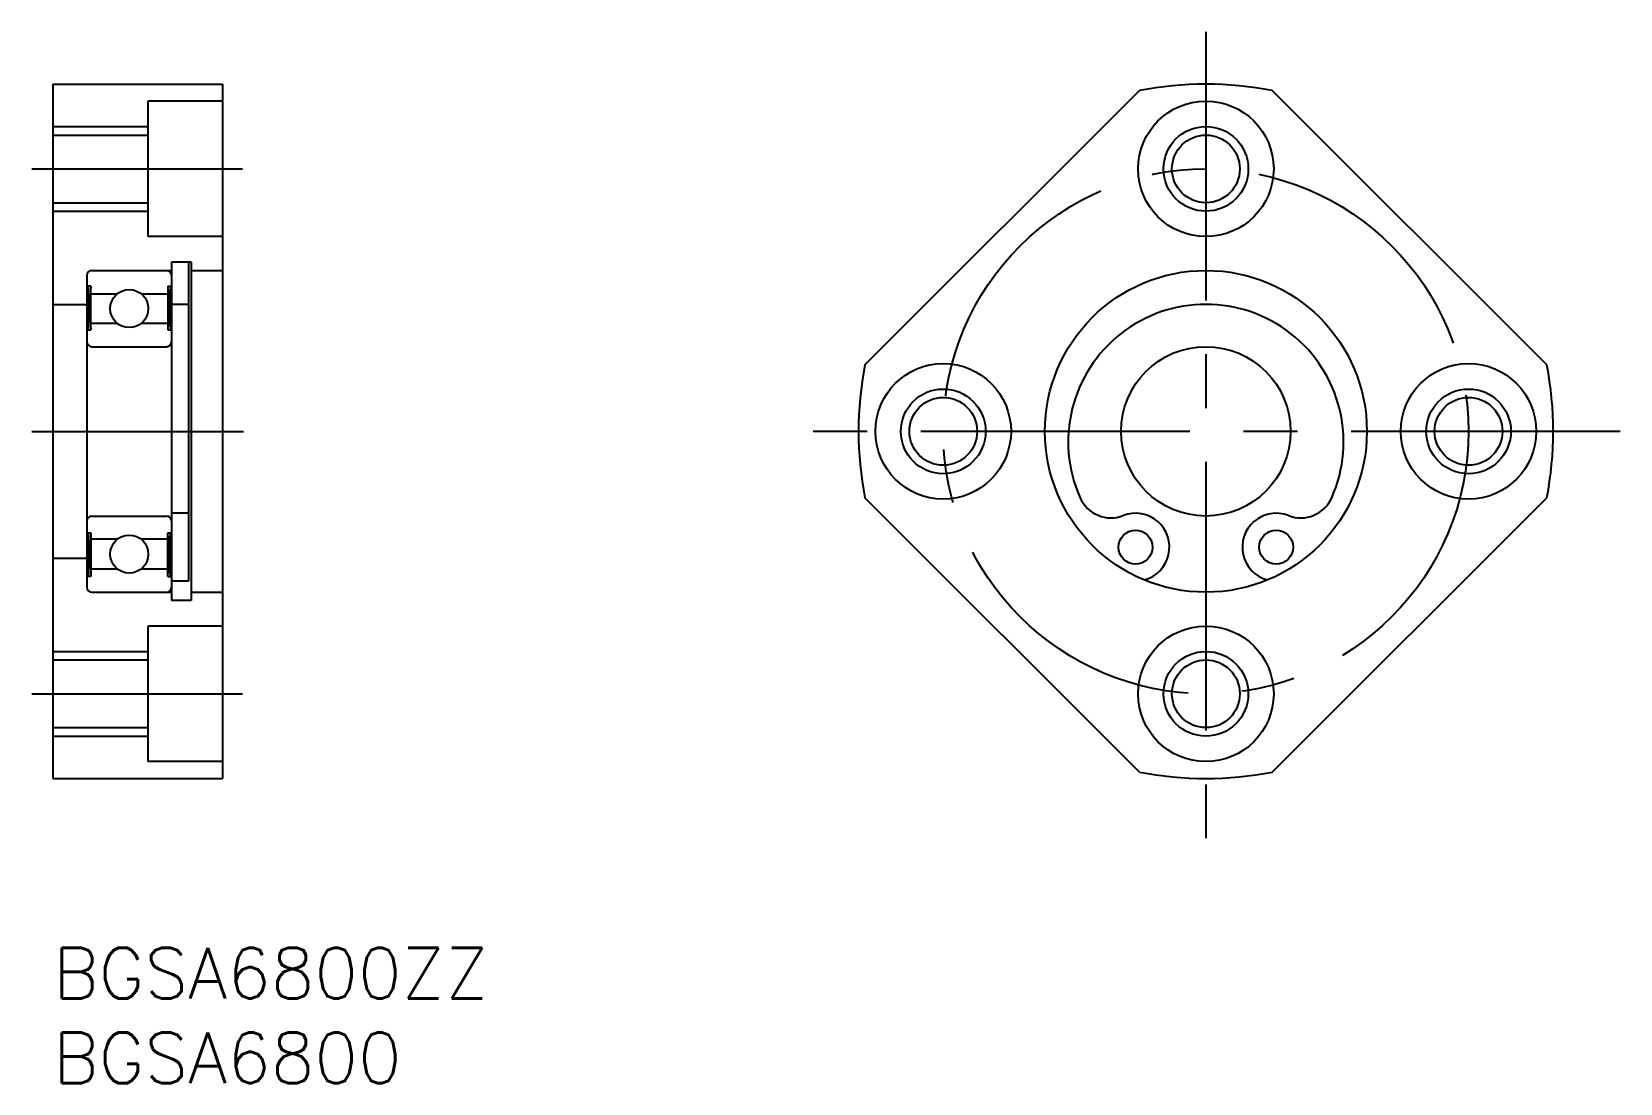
# Model space of a CAD drawing. Extents: x -1.3 to 92.5, y -8 to 54.1.
import ezdxf

# ---------------------------------------------------------------- set-up
doc = ezdxf.new("R2010")
doc.units = 0
doc.header["$LTSCALE"] = 0.5
doc.linetypes.add('CENTER', pattern=[50.8, 31.75, -6.35, 6.35, -6.35])
for name, color, linetype in [('MSM_CENTER', 1, 'CENTER'), ('MSM_CONTINUOUS', 7, 'CONTINUOUS'), ('MSM_NARROW', 5, 'CONTINUOUS'), ('MSM_PART_NUMBER', 7, 'CONTINUOUS')]:
    doc.layers.add(name, color=color, linetype=linetype)
doc.styles.get("Standard").update_dxf_attribs({"font": 'txt.shx', "height": 3, "bigfont": 'bigfont.shx'})

# ---------------------------------------------------------------- blocks, each defined once
blk = doc.blocks.new('*U8')
at = {"layer": 'MSM_PART_NUMBER'}
blk.add_text('BGSA6800ZZ', height=3, dxfattribs=at).set_placement((0, -3))
blk = doc.blocks.new('*U9')
at = {"layer": 'MSM_PART_NUMBER'}
blk.add_text('BGSA6800', height=3, dxfattribs=at).set_placement((0, -8))

msp = doc.modelspace()

# ---------------------------------------------------------------- linework, layer by layer
at = {"layer": 'MSM_CENTER'}
for p, q in [((68.039, 54.098), (68.039, 5.964)), ((-1.253, 46), (11.176, 46)), ((-1.253, 30.5), (11.238, 30.5)), ((92.492, 30.5), (43.26, 30.5)), ((-1.253, 15), (11.176, 15))]:
    msp.add_line(p, q, dxfattribs=at)
msp.add_circle((68.039, 30.5), 15.5, dxfattribs=at)
at = {"layer": 'MSM_CONTINUOUS'}
for p, q in [((0, 51), (0, 10)), ((0, 51), (10, 51)), ((10, 51), (10, 10)), ((10, 50), (5.6, 50)), ((5.6, 50), (5.6, 42)), ((47.918, 34.42), (64.12, 50.622)), ((88.161, 34.42), (71.959, 50.622)), ((0, 48), (5.6, 48)), ((0, 44), (5.6, 44)), ((10, 42), (5.6, 42)), ((7, 40.5), (7, 20.5)), ((8.15, 40.5, 0.5), (7, 40.5, 0.5)), ((8, 40.5), (8, 21.661)), ((8.15, 40.5), (8.15, 20.5)), ((2, 39.7), (2, 21.3)), ((2.3, 40), (7, 40)), ((8.15, 40), (10, 40)), ((2.23, 39.075), (2, 39.075)), ((2.058, 36.5), (2.058, 39.075)), ((2.058, 39.075), (2.23, 36.5)), ((2.23, 39.075), (2.058, 36.5)), ((2.23, 36.5), (2.23, 39.075)), ((2.23, 38.62), (3.787, 38.62)), ((5.213, 38.62), (6.77, 38.62)), ((6.77, 39.075), (6.77, 36.5)), ((6.77, 39.075), (6.943, 36.5)), ((6.943, 39.075), (6.77, 36.5)), ((6.77, 39.075), (7, 39.075)), ((6.943, 39.075), (6.943, 36.5)), ((0, 38), (2, 38)), ((8, 38, 0.5), (7, 38, 0.5)), ((3.799, 36.87), (2.23, 36.87)), ((6.77, 36.87), (5.201, 36.87)), ((2, 36.5), (2.23, 36.5)), ((6.77, 36.5), (7, 36.5)), ((2.3, 35.5), (6.7, 35.5)), ((64.12, 10.378), (47.918, 26.58)), ((71.959, 10.378), (88.161, 26.58)), ((2.3, 25.5), (6.7, 25.5)), ((8, 25.661, 0.5), (7, 25.661, 0.5)), ((2, 24.5), (2.23, 24.5)), ((2.058, 21.925), (2.23, 24.5)), ((2.23, 21.925), (2.058, 24.5)), ((2.058, 24.5), (2.058, 21.925)), ((2.23, 24.5), (2.23, 21.925)), ((6.77, 21.925), (6.77, 24.5)), ((6.77, 21.925), (6.943, 24.5)), ((6.943, 21.925), (6.77, 24.5)), ((6.77, 24.5), (7, 24.5)), ((6.943, 21.925), (6.943, 24.5)), ((3.799, 24.13), (2.23, 24.13)), ((6.77, 24.13), (5.201, 24.13)), ((0, 23), (2, 23)), ((2.23, 21.925), (2, 21.925)), ((2.23, 22.38), (3.787, 22.38)), ((5.213, 22.38), (6.77, 22.38)), ((6.77, 21.925), (7, 21.925)), ((8, 21.661, 0.5), (7, 21.661, 0.5)), ((2.3, 21), (7, 21)), ((8.15, 21), (10, 21)), ((8.15, 20.5, 0.5), (7, 20.5, 0.5)), ((10, 19), (5.6, 19)), ((5.6, 19), (5.6, 11)), ((0, 17), (5.6, 17)), ((0, 13), (5.6, 13)), ((10, 11), (5.6, 11)), ((0, 10), (10, 10))]:
    msp.add_line(p, q, dxfattribs=at)
for centre, radius in [((68.039, 46), 4), ((68.039, 46), 2), ((68.039, 30.5, -0.5), 9.5), ((4.5, 37.75), 1.125), ((68.039, 30.5, -0.5), 5), ((52.539, 30.5), 4), ((83.539, 30.5), 4), ((52.539, 30.5), 2), ((83.539, 30.5), 2), ((4.5, 23.25), 1.125), ((63.889, 23.661, -0.5), 1), ((72.189, 23.661, -0.5), 1), ((68.039, 15), 4), ((68.039, 15), 2)]:
    msp.add_circle(centre, radius, dxfattribs=at)
for centre, radius, start, end in [((68.039, 30.5), 20.5, 78.97635, 101.02365), ((2.3, 39.7), 0.3, 90, 180), ((6.7, 39.7), 0.3, 0, 90), ((68.039, 29.875, -0.5), 8.125, 336.05719, 203.94281), ((2.3, 35.8), 0.3, 180, 270), ((6.7, 35.8), 0.3, 270, 0), ((68.039, 30.5), 20.5, 168.97635, 191.02365), ((68.039, 30.5), 20.5, 348.97635, 11.02365), ((62.442, 27.389, -0.5), 2, 203.94281, 291.2223), ((73.637, 27.389, -0.5), 2, 248.7777, 336.05719), ((2.3, 25.2), 0.3, 90, 180), ((6.7, 25.2), 0.3, 0, 90), ((63.889, 23.661, -0.5), 2, 284.69943, 111.2223), ((72.189, 23.661, -0.5), 2, 68.7777, 255.30057), ((2.3, 21.3), 0.3, 180, 270), ((6.7, 21.3), 0.3, 270, 0), ((68.039, 30.5), 20.5, 258.97635, 281.02365)]:
    msp.add_arc(centre, radius, start, end, dxfattribs=at)
at = {"layer": 'MSM_NARROW'}
for p, q in [((0, 48.5), (5.6, 48.5)), ((0, 43.5), (5.6, 43.5)), ((0, 17.5), (5.6, 17.5)), ((0, 12.5), (5.6, 12.5))]:
    msp.add_line(p, q, dxfattribs=at)
for centre in [(68.039, 46), (52.539, 30.5), (83.539, 30.5), (68.039, 15)]:
    msp.add_circle(centre, 2.5, dxfattribs=at)

# ---------------------------------------------------------------- block references
at = {"layer": 'MSM_CONTINUOUS'}
for name in ['*U8', '*U9']:
    msp.add_blockref(name, (0, 0), dxfattribs=at)

doc.saveas('drawing.dxf')
